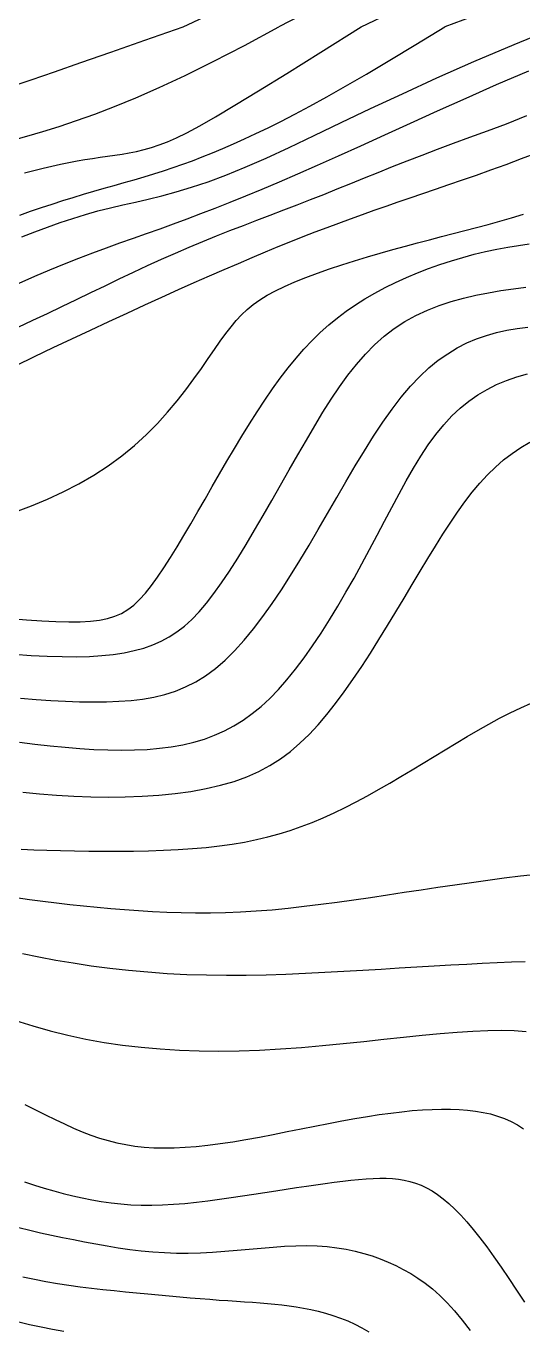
# Model space of a CAD drawing. Header units: millimetres. Extents: x 501029 to 503193, y 1805862 to 1807132.
# Drawn here: x 502359.59 to 502372.99, y 1806414.88 to 1806450.02 of the extents above; entities that cross this region are included whole.
import ezdxf

# ---------------------------------------------------------------- set-up
doc = ezdxf.new("R2010")
doc.units = ezdxf.units.MM
doc.header["$LTSCALE"] = 12
doc.header["$MEASUREMENT"] = 0
doc.layers.add('DM0', color=7, linetype='CONTINUOUS')
doc.layers.add('DM1', color=4, linetype='CONTINUOUS')

msp = doc.modelspace()

# ---------------------------------------------------------------- linework, layer by layer
at = {"layer": 'DM0', "flags": 128}
for points in [[(502359.483, 1806444.338), (502359.825, 1806444.474), (502360.169, 1806444.603), (502360.512, 1806444.725), (502360.855, 1806444.839), (502361.195, 1806444.945), (502361.532, 1806445.039), (502361.866, 1806445.124), (502362.199, 1806445.202), (502362.539, 1806445.28), (502362.889, 1806445.361), (502363.255, 1806445.451), (502363.642, 1806445.556), (502364.054, 1806445.679), (502364.498, 1806445.827), (502364.978, 1806446.004), (502365.5, 1806446.215), (502366.067, 1806446.465), (502366.685, 1806446.75), (502367.357, 1806447.07), (502368.087, 1806447.42), (502368.88, 1806447.798), (502369.738, 1806448.2), (502370.666, 1806448.625), (502371.668, 1806449.068), (502372.748, 1806449.528), (502373.909, 1806450)], [(502359.169, 1806434.051), (502359.605, 1806434.018), (502360.016, 1806433.992), (502360.397, 1806433.974), (502360.744, 1806433.966), (502361.054, 1806433.968), (502361.328, 1806433.982), (502361.573, 1806434.009), (502361.792, 1806434.052), (502361.989, 1806434.113), (502362.169, 1806434.192), (502362.337, 1806434.293), (502362.497, 1806434.416), (502362.654, 1806434.564), (502362.811, 1806434.739), (502362.973, 1806434.942), (502363.139, 1806435.17), (502363.311, 1806435.422), (502363.486, 1806435.694), (502363.666, 1806435.984), (502363.849, 1806436.289), (502364.036, 1806436.607), (502364.225, 1806436.935), (502364.418, 1806437.27), (502364.612, 1806437.61), (502364.809, 1806437.951), (502365.007, 1806438.293), (502365.208, 1806438.634), (502365.41, 1806438.97), (502365.614, 1806439.301), (502365.819, 1806439.625), (502366.026, 1806439.94), (502366.235, 1806440.244), (502366.445, 1806440.535), (502366.657, 1806440.811), (502366.87, 1806441.071), (502367.085, 1806441.316), (502367.303, 1806441.546), (502367.525, 1806441.762), (502367.753, 1806441.966), (502367.986, 1806442.157), (502368.226, 1806442.338), (502368.473, 1806442.51), (502368.729, 1806442.672), (502368.994, 1806442.826), (502369.27, 1806442.974), (502369.554, 1806443.114), (502369.845, 1806443.247), (502370.143, 1806443.372), (502370.446, 1806443.488), (502370.751, 1806443.597), (502371.059, 1806443.697), (502371.367, 1806443.788), (502371.675, 1806443.871), (502371.98, 1806443.943), (502372.281, 1806444.007), (502372.579, 1806444.062), (502372.871, 1806444.111), (502373.159, 1806444.154)], [(502359.46, 1806427.841), (502359.801, 1806427.823), (502360.153, 1806427.808), (502360.517, 1806427.797), (502360.895, 1806427.788), (502361.285, 1806427.782), (502361.683, 1806427.779), (502362.087, 1806427.779), (502362.493, 1806427.784), (502362.898, 1806427.793), (502363.299, 1806427.807), (502363.694, 1806427.827), (502364.079, 1806427.853), (502364.451, 1806427.886), (502364.808, 1806427.926), (502365.151, 1806427.974), (502365.482, 1806428.03), (502365.802, 1806428.094), (502366.113, 1806428.167), (502366.417, 1806428.25), (502366.717, 1806428.342), (502367.012, 1806428.444), (502367.307, 1806428.557), (502367.601, 1806428.681), (502367.897, 1806428.815), (502368.195, 1806428.96), (502368.494, 1806429.113), (502368.793, 1806429.275), (502369.094, 1806429.442), (502369.395, 1806429.615), (502369.696, 1806429.792), (502369.997, 1806429.973), (502370.297, 1806430.154), (502370.596, 1806430.337), (502370.893, 1806430.518), (502371.19, 1806430.698), (502371.484, 1806430.874), (502371.777, 1806431.044), (502372.068, 1806431.209), (502372.357, 1806431.365), (502372.644, 1806431.512), (502372.929, 1806431.648), (502373.211, 1806431.772)], [(502359.555, 1806418.869), (502359.818, 1806418.784), (502360.079, 1806418.703), (502360.339, 1806418.628), (502360.597, 1806418.558), (502360.853, 1806418.493), (502361.108, 1806418.435), (502361.364, 1806418.384), (502361.622, 1806418.339), (502361.884, 1806418.303), (502362.149, 1806418.274), (502362.419, 1806418.254), (502362.696, 1806418.243), (502362.98, 1806418.242), (502363.273, 1806418.25), (502363.572, 1806418.267), (502363.877, 1806418.291), (502364.186, 1806418.322), (502364.497, 1806418.359), (502364.809, 1806418.4), (502365.12, 1806418.444), (502365.428, 1806418.49), (502365.732, 1806418.537), (502366.03, 1806418.584), (502366.322, 1806418.629), (502366.606, 1806418.673), (502366.881, 1806418.716), (502367.149, 1806418.756), (502367.407, 1806418.793), (502367.657, 1806418.828), (502367.897, 1806418.86), (502368.128, 1806418.888), (502368.348, 1806418.913), (502368.559, 1806418.934), (502368.758, 1806418.951), (502368.948, 1806418.962), (502369.129, 1806418.968), (502369.303, 1806418.968), (502369.47, 1806418.96), (502369.631, 1806418.943), (502369.787, 1806418.918), (502369.94, 1806418.882), (502370.091, 1806418.836), (502370.24, 1806418.778), (502370.388, 1806418.708), (502370.537, 1806418.624), (502370.686, 1806418.527), (502370.838, 1806418.414), (502370.992, 1806418.284), (502371.149, 1806418.138), (502371.311, 1806417.973), (502371.477, 1806417.79), (502371.65, 1806417.586), (502371.829, 1806417.362), (502372.014, 1806417.116), (502372.207, 1806416.851), (502372.405, 1806416.567), (502372.609, 1806416.267), (502372.818, 1806415.953), (502373.03, 1806415.627)]]:
    msp.add_lwpolyline(points, dxfattribs=at)
at = {"layer": 'DM1'}
for points in [[(502363.829, 1806450), (502365.368, 1806450.73), (502366.817, 1806451.401), (502368.182, 1806452.019), (502369.471, 1806452.587), (502370.689, 1806453.111), (502371.843, 1806453.595), (502372.938, 1806454.042), (502373.982, 1806454.458), (502374.98, 1806454.847), (502375.938, 1806455.213), (502376.866, 1806455.564), (502377.782, 1806455.924), (502378.708, 1806456.319), (502379.665, 1806456.776), (502380.675, 1806457.321), (502381.758, 1806457.981), (502382.937, 1806458.783), (502384.233, 1806459.753), (502385.667, 1806460.918), (502387.26, 1806462.305)], [(502373.205, 1806453.14), (502372.411, 1806452.824), (502371.57, 1806452.475), (502370.675, 1806452.086), (502369.719, 1806451.651), (502368.695, 1806451.163), (502367.594, 1806450.615), (502366.411, 1806450)], [(502368.624, 1806450), (502369.725, 1806450.523), (502370.765, 1806450.991), (502371.747, 1806451.412), (502372.672, 1806451.791), (502373.544, 1806452.132)], [(502373.174, 1806450.862), (502372.095, 1806450.451), (502370.878, 1806450)]]:
    msp.add_lwpolyline(points, dxfattribs=at)
at = {"layer": 'DM1', "flags": 128}
for points in [[(502359.187, 1806448.389), (502359.734, 1806448.577), (502360.358, 1806448.793), (502361.068, 1806449.041), (502361.876, 1806449.322), (502362.793, 1806449.641), (502363.829, 1806450)], [(502359.199, 1806446.934), (502359.616, 1806447.053), (502360.044, 1806447.181), (502360.487, 1806447.319), (502360.951, 1806447.473), (502361.445, 1806447.648), (502361.976, 1806447.852), (502362.554, 1806448.089), (502363.185, 1806448.367), (502363.878, 1806448.69), (502364.641, 1806449.066), (502365.483, 1806449.501), (502366.411, 1806450)], [(502359.424, 1806444.925), (502359.716, 1806445.029), (502360.006, 1806445.13), (502360.294, 1806445.226), (502360.58, 1806445.318), (502360.863, 1806445.405), (502361.144, 1806445.489), (502361.422, 1806445.57), (502361.697, 1806445.649), (502361.97, 1806445.727), (502362.24, 1806445.804), (502362.508, 1806445.881), (502362.773, 1806445.959), (502363.036, 1806446.039), (502363.296, 1806446.122), (502363.555, 1806446.208), (502363.815, 1806446.299), (502364.077, 1806446.394), (502364.344, 1806446.496), (502364.616, 1806446.604), (502364.895, 1806446.72), (502365.182, 1806446.845), (502365.481, 1806446.979), (502365.791, 1806447.123), (502366.116, 1806447.28), (502366.462, 1806447.452), (502366.837, 1806447.645), (502367.247, 1806447.864), (502367.701, 1806448.114), (502368.206, 1806448.4), (502368.768, 1806448.727), (502369.396, 1806449.099), (502370.097, 1806449.522), (502370.878, 1806450)], [(502359.554, 1806446.064), (502359.806, 1806446.13), (502360.052, 1806446.191), (502360.29, 1806446.247), (502360.522, 1806446.299), (502360.748, 1806446.346), (502360.967, 1806446.388), (502361.179, 1806446.425), (502361.387, 1806446.457), (502361.589, 1806446.485), (502361.788, 1806446.512), (502361.984, 1806446.54), (502362.18, 1806446.57), (502362.376, 1806446.604), (502362.573, 1806446.644), (502362.773, 1806446.691), (502362.976, 1806446.748), (502363.185, 1806446.817), (502363.404, 1806446.9), (502363.646, 1806447.007), (502363.931, 1806447.149), (502364.277, 1806447.336), (502364.701, 1806447.578), (502365.221, 1806447.887), (502365.855, 1806448.273), (502366.622, 1806448.747), (502367.539, 1806449.319), (502368.624, 1806450)], [(502359.404, 1806443.093), (502359.826, 1806443.279), (502360.234, 1806443.452), (502360.63, 1806443.614), (502361.015, 1806443.765), (502361.391, 1806443.908), (502361.76, 1806444.044), (502362.124, 1806444.176), (502362.485, 1806444.304), (502362.844, 1806444.432), (502363.204, 1806444.56), (502363.566, 1806444.691), (502363.933, 1806444.826), (502364.308, 1806444.967), (502364.694, 1806445.116), (502365.095, 1806445.275), (502365.514, 1806445.445), (502365.956, 1806445.627), (502366.423, 1806445.825), (502366.919, 1806446.039), (502367.448, 1806446.272), (502368.014, 1806446.524), (502368.619, 1806446.798), (502369.264, 1806447.092), (502369.952, 1806447.405), (502370.683, 1806447.736), (502371.458, 1806448.082), (502372.278, 1806448.443), (502373.144, 1806448.816)], [(502359.382, 1806441.909), (502359.776, 1806442.092), (502360.17, 1806442.277), (502360.561, 1806442.464), (502360.95, 1806442.651), (502361.338, 1806442.838), (502361.723, 1806443.024), (502362.107, 1806443.208), (502362.488, 1806443.389), (502362.867, 1806443.565), (502363.243, 1806443.737), (502363.617, 1806443.903), (502363.988, 1806444.062), (502364.357, 1806444.216), (502364.724, 1806444.364), (502365.09, 1806444.509), (502365.453, 1806444.65), (502365.816, 1806444.789), (502366.177, 1806444.927), (502366.538, 1806445.065), (502366.898, 1806445.204), (502367.258, 1806445.344), (502367.618, 1806445.486), (502367.979, 1806445.631), (502368.344, 1806445.778), (502368.713, 1806445.928), (502369.089, 1806446.079), (502369.472, 1806446.233), (502369.864, 1806446.388), (502370.268, 1806446.545), (502370.683, 1806446.703), (502371.113, 1806446.863), (502371.559, 1806447.025), (502372.031, 1806447.198), (502372.54, 1806447.39), (502373.095, 1806447.609)], [(502359.327, 1806440.877), (502359.821, 1806441.116), (502360.322, 1806441.356), (502360.825, 1806441.594), (502361.327, 1806441.83), (502361.825, 1806442.062), (502362.315, 1806442.288), (502362.793, 1806442.507), (502363.256, 1806442.717), (502363.7, 1806442.918), (502364.128, 1806443.108), (502364.538, 1806443.29), (502364.934, 1806443.462), (502365.316, 1806443.627), (502365.686, 1806443.784), (502366.044, 1806443.934), (502366.392, 1806444.077), (502366.731, 1806444.214), (502367.063, 1806444.346), (502367.389, 1806444.473), (502367.71, 1806444.595), (502368.027, 1806444.714), (502368.343, 1806444.83), (502368.659, 1806444.944), (502368.976, 1806445.057), (502369.296, 1806445.17), (502369.62, 1806445.282), (502369.95, 1806445.396), (502370.287, 1806445.511), (502370.633, 1806445.629), (502370.988, 1806445.75), (502371.355, 1806445.876), (502371.734, 1806446.008), (502372.126, 1806446.147), (502372.531, 1806446.294), (502372.952, 1806446.451), (502373.389, 1806446.618)], [(502359.312, 1806436.932), (502359.742, 1806437.093), (502360.172, 1806437.273), (502360.597, 1806437.471), (502361.014, 1806437.688), (502361.419, 1806437.921), (502361.807, 1806438.171), (502362.174, 1806438.437), (502362.517, 1806438.718), (502362.837, 1806439.011), (502363.134, 1806439.311), (502363.409, 1806439.615), (502363.664, 1806439.919), (502363.9, 1806440.219), (502364.118, 1806440.512), (502364.318, 1806440.792), (502364.503, 1806441.058), (502364.673, 1806441.304), (502364.829, 1806441.528), (502364.976, 1806441.732), (502365.118, 1806441.917), (502365.259, 1806442.085), (502365.403, 1806442.24), (502365.554, 1806442.384), (502365.716, 1806442.518), (502365.894, 1806442.645), (502366.093, 1806442.767), (502366.315, 1806442.887), (502366.564, 1806443.007), (502366.838, 1806443.126), (502367.132, 1806443.245), (502367.445, 1806443.361), (502367.771, 1806443.476), (502368.107, 1806443.588), (502368.451, 1806443.697), (502368.797, 1806443.802), (502369.143, 1806443.903), (502369.484, 1806444), (502369.819, 1806444.092), (502370.147, 1806444.179), (502370.47, 1806444.264), (502370.789, 1806444.346), (502371.105, 1806444.428), (502371.419, 1806444.509), (502371.732, 1806444.592), (502372.047, 1806444.676), (502372.363, 1806444.764), (502372.682, 1806444.856), (502373.006, 1806444.953)], [(502359.27, 1806433.092), (502359.73, 1806433.061), (502360.162, 1806433.039), (502360.567, 1806433.027), (502360.946, 1806433.025), (502361.301, 1806433.034), (502361.633, 1806433.054), (502361.945, 1806433.086), (502362.236, 1806433.131), (502362.509, 1806433.188), (502362.766, 1806433.258), (502363.007, 1806433.342), (502363.235, 1806433.442), (502363.452, 1806433.559), (502363.661, 1806433.695), (502363.863, 1806433.852), (502364.062, 1806434.031), (502364.259, 1806434.235), (502364.457, 1806434.466), (502364.658, 1806434.724), (502364.865, 1806435.012), (502365.078, 1806435.331), (502365.298, 1806435.677), (502365.523, 1806436.045), (502365.753, 1806436.432), (502365.985, 1806436.831), (502366.219, 1806437.239), (502366.454, 1806437.651), (502366.688, 1806438.062), (502366.92, 1806438.468), (502367.149, 1806438.863), (502367.374, 1806439.245), (502367.597, 1806439.612), (502367.819, 1806439.962), (502368.043, 1806440.295), (502368.27, 1806440.609), (502368.502, 1806440.904), (502368.741, 1806441.179), (502368.989, 1806441.433), (502369.247, 1806441.664), (502369.519, 1806441.873), (502369.804, 1806442.058), (502370.102, 1806442.221), (502370.412, 1806442.364), (502370.73, 1806442.488), (502371.056, 1806442.595), (502371.387, 1806442.687), (502371.722, 1806442.767), (502372.059, 1806442.834), (502372.396, 1806442.892), (502372.731, 1806442.943), (502373.064, 1806442.987)], [(502359.446, 1806431.908), (502359.861, 1806431.874), (502360.264, 1806431.846), (502360.657, 1806431.825), (502361.036, 1806431.812), (502361.403, 1806431.807), (502361.757, 1806431.81), (502362.096, 1806431.822), (502362.422, 1806431.846), (502362.736, 1806431.882), (502363.039, 1806431.935), (502363.332, 1806432.005), (502363.617, 1806432.095), (502363.895, 1806432.208), (502364.166, 1806432.346), (502364.433, 1806432.511), (502364.696, 1806432.705), (502364.956, 1806432.93), (502365.213, 1806433.185), (502365.469, 1806433.467), (502365.723, 1806433.774), (502365.975, 1806434.105), (502366.226, 1806434.456), (502366.476, 1806434.826), (502366.726, 1806435.213), (502366.974, 1806435.615), (502367.223, 1806436.029), (502367.471, 1806436.452), (502367.72, 1806436.882), (502367.968, 1806437.314), (502368.216, 1806437.742), (502368.465, 1806438.165), (502368.713, 1806438.575), (502368.962, 1806438.971), (502369.21, 1806439.347), (502369.459, 1806439.699), (502369.707, 1806440.022), (502369.956, 1806440.314), (502370.205, 1806440.576), (502370.455, 1806440.808), (502370.706, 1806441.013), (502370.96, 1806441.192), (502371.216, 1806441.347), (502371.475, 1806441.48), (502371.738, 1806441.592), (502372.005, 1806441.686), (502372.277, 1806441.763), (502372.554, 1806441.824), (502372.835, 1806441.872), (502373.12, 1806441.909)], [(502359.415, 1806430.721), (502359.833, 1806430.668), (502360.244, 1806430.622), (502360.647, 1806430.583), (502361.04, 1806430.551), (502361.423, 1806430.527), (502361.797, 1806430.511), (502362.161, 1806430.506), (502362.514, 1806430.51), (502362.856, 1806430.527), (502363.188, 1806430.555), (502363.508, 1806430.596), (502363.817, 1806430.651), (502364.115, 1806430.72), (502364.4, 1806430.805), (502364.675, 1806430.906), (502364.94, 1806431.024), (502365.196, 1806431.161), (502365.446, 1806431.316), (502365.689, 1806431.49), (502365.928, 1806431.686), (502366.163, 1806431.902), (502366.396, 1806432.141), (502366.627, 1806432.403), (502366.859, 1806432.689), (502367.089, 1806432.996), (502367.319, 1806433.321), (502367.547, 1806433.663), (502367.773, 1806434.019), (502367.997, 1806434.385), (502368.217, 1806434.761), (502368.434, 1806435.142), (502368.647, 1806435.527), (502368.855, 1806435.912), (502369.058, 1806436.296), (502369.257, 1806436.676), (502369.454, 1806437.049), (502369.649, 1806437.413), (502369.843, 1806437.766), (502370.039, 1806438.106), (502370.236, 1806438.429), (502370.437, 1806438.734), (502370.642, 1806439.018), (502370.853, 1806439.278), (502371.071, 1806439.514), (502371.296, 1806439.725), (502371.529, 1806439.914), (502371.769, 1806440.081), (502372.019, 1806440.229), (502372.277, 1806440.358), (502372.545, 1806440.47), (502372.823, 1806440.566), (502373.11, 1806440.649)], [(502359.503, 1806429.37), (502359.958, 1806429.326), (502360.416, 1806429.291), (502360.877, 1806429.265), (502361.341, 1806429.249), (502361.805, 1806429.242), (502362.267, 1806429.247), (502362.724, 1806429.264), (502363.174, 1806429.294), (502363.612, 1806429.337), (502364.037, 1806429.395), (502364.445, 1806429.468), (502364.834, 1806429.558), (502365.201, 1806429.665), (502365.544, 1806429.789), (502365.864, 1806429.932), (502366.165, 1806430.093), (502366.449, 1806430.273), (502366.718, 1806430.472), (502366.975, 1806430.69), (502367.222, 1806430.928), (502367.463, 1806431.186), (502367.7, 1806431.463), (502367.935, 1806431.761), (502368.17, 1806432.079), (502368.406, 1806432.414), (502368.641, 1806432.763), (502368.875, 1806433.123), (502369.107, 1806433.491), (502369.337, 1806433.862), (502369.564, 1806434.235), (502369.786, 1806434.606), (502370.004, 1806434.971), (502370.217, 1806435.327), (502370.424, 1806435.672), (502370.627, 1806436.004), (502370.826, 1806436.323), (502371.023, 1806436.628), (502371.22, 1806436.919), (502371.418, 1806437.195), (502371.618, 1806437.455), (502371.821, 1806437.7), (502372.03, 1806437.927), (502372.244, 1806438.137), (502372.467, 1806438.329), (502372.696, 1806438.504), (502372.933, 1806438.663), (502373.175, 1806438.806)], [(502359.323, 1806426.534), (502359.684, 1806426.48), (502360.047, 1806426.432), (502360.41, 1806426.388), (502360.775, 1806426.347), (502361.141, 1806426.309), (502361.508, 1806426.274), (502361.878, 1806426.241), (502362.249, 1806426.21), (502362.624, 1806426.183), (502363.002, 1806426.159), (502363.384, 1806426.141), (502363.771, 1806426.127), (502364.163, 1806426.121), (502364.561, 1806426.121), (502364.966, 1806426.129), (502365.377, 1806426.146), (502365.797, 1806426.172), (502366.223, 1806426.206), (502366.655, 1806426.248), (502367.093, 1806426.297), (502367.535, 1806426.351), (502367.981, 1806426.41), (502368.43, 1806426.473), (502368.882, 1806426.538), (502369.335, 1806426.605), (502369.789, 1806426.674), (502370.243, 1806426.742), (502370.696, 1806426.81), (502371.148, 1806426.876), (502371.597, 1806426.94), (502372.043, 1806427.002), (502372.485, 1806427.06), (502372.923, 1806427.114), (502373.355, 1806427.163)], [(502359.497, 1806425.029), (502359.936, 1806424.936), (502360.393, 1806424.849), (502360.865, 1806424.769), (502361.351, 1806424.696), (502361.85, 1806424.631), (502362.358, 1806424.575), (502362.875, 1806424.528), (502363.399, 1806424.49), (502363.928, 1806424.463), (502364.461, 1806424.447), (502364.995, 1806424.441), (502365.53, 1806424.444), (502366.064, 1806424.454), (502366.596, 1806424.471), (502367.124, 1806424.492), (502367.647, 1806424.518), (502368.162, 1806424.546), (502368.67, 1806424.576), (502369.168, 1806424.606), (502369.655, 1806424.636), (502370.13, 1806424.664), (502370.592, 1806424.691), (502371.04, 1806424.716), (502371.474, 1806424.74), (502371.892, 1806424.761), (502372.294, 1806424.78), (502372.679, 1806424.796), (502373.046, 1806424.81)], [(502359.312, 1806423.219), (502359.776, 1806423.073), (502360.246, 1806422.94), (502360.722, 1806422.822), (502361.205, 1806422.718), (502361.695, 1806422.629), (502362.193, 1806422.556), (502362.697, 1806422.496), (502363.21, 1806422.451), (502363.73, 1806422.419), (502364.258, 1806422.401), (502364.793, 1806422.395), (502365.338, 1806422.403), (502365.89, 1806422.422), (502366.451, 1806422.453), (502367.016, 1806422.495), (502367.581, 1806422.543), (502368.143, 1806422.597), (502368.697, 1806422.654), (502369.24, 1806422.712), (502369.768, 1806422.768), (502370.275, 1806422.821), (502370.759, 1806422.868), (502371.216, 1806422.907), (502371.641, 1806422.936), (502372.038, 1806422.953), (502372.407, 1806422.957), (502372.751, 1806422.946), (502373.073, 1806422.92)], [(502359.56, 1806420.956), (502359.844, 1806420.812), (502360.115, 1806420.675), (502360.375, 1806420.548), (502360.626, 1806420.43), (502360.869, 1806420.32), (502361.106, 1806420.221), (502361.341, 1806420.131), (502361.574, 1806420.051), (502361.807, 1806419.981), (502362.043, 1806419.922), (502362.283, 1806419.873), (502362.529, 1806419.835), (502362.781, 1806419.808), (502363.041, 1806419.791), (502363.31, 1806419.785), (502363.588, 1806419.788), (502363.878, 1806419.801), (502364.179, 1806419.825), (502364.493, 1806419.858), (502364.822, 1806419.901), (502365.165, 1806419.953), (502365.521, 1806420.012), (502365.886, 1806420.079), (502366.257, 1806420.149), (502366.632, 1806420.223), (502367.007, 1806420.297), (502367.38, 1806420.372), (502367.748, 1806420.444), (502368.108, 1806420.513), (502368.457, 1806420.576), (502368.793, 1806420.633), (502369.115, 1806420.683), (502369.424, 1806420.725), (502369.72, 1806420.761), (502370.005, 1806420.789), (502370.279, 1806420.81), (502370.541, 1806420.823), (502370.793, 1806420.829), (502371.035, 1806420.828), (502371.268, 1806420.819), (502371.492, 1806420.802), (502371.707, 1806420.777), (502371.914, 1806420.743), (502372.113, 1806420.699), (502372.305, 1806420.644), (502372.489, 1806420.577), (502372.666, 1806420.497), (502372.837, 1806420.404), (502373.001, 1806420.297)], [(502359.402, 1806417.638), (502359.692, 1806417.567), (502359.985, 1806417.499), (502360.279, 1806417.435), (502360.575, 1806417.372), (502360.873, 1806417.312), (502361.172, 1806417.253), (502361.473, 1806417.197), (502361.775, 1806417.144), (502362.08, 1806417.095), (502362.387, 1806417.051), (502362.697, 1806417.014), (502363.009, 1806416.984), (502363.325, 1806416.962), (502363.644, 1806416.95), (502363.967, 1806416.948), (502364.294, 1806416.956), (502364.623, 1806416.974), (502364.953, 1806416.998), (502365.282, 1806417.026), (502365.609, 1806417.056), (502365.933, 1806417.086), (502366.251, 1806417.112), (502366.562, 1806417.134), (502366.864, 1806417.148), (502367.157, 1806417.152), (502367.439, 1806417.145), (502367.709, 1806417.125), (502367.97, 1806417.095), (502368.221, 1806417.054), (502368.463, 1806417.003), (502368.696, 1806416.942), (502368.922, 1806416.872), (502369.141, 1806416.793), (502369.354, 1806416.707), (502369.561, 1806416.613), (502369.763, 1806416.511), (502369.961, 1806416.4), (502370.157, 1806416.277), (502370.352, 1806416.139), (502370.547, 1806415.985), (502370.743, 1806415.81), (502370.942, 1806415.613), (502371.145, 1806415.391), (502371.353, 1806415.142), (502371.568, 1806414.863)], [(502359.51, 1806416.31), (502359.819, 1806416.244), (502360.128, 1806416.185), (502360.437, 1806416.132), (502360.746, 1806416.086), (502361.053, 1806416.044), (502361.36, 1806416.007), (502361.666, 1806415.973), (502361.971, 1806415.941), (502362.273, 1806415.91), (502362.574, 1806415.881), (502362.872, 1806415.852), (502363.165, 1806415.825), (502363.454, 1806415.798), (502363.738, 1806415.772), (502364.014, 1806415.748), (502364.283, 1806415.726), (502364.544, 1806415.704), (502364.795, 1806415.685), (502365.036, 1806415.668), (502365.266, 1806415.652), (502365.486, 1806415.637), (502365.698, 1806415.623), (502365.903, 1806415.609), (502366.102, 1806415.593), (502366.298, 1806415.575), (502366.491, 1806415.555), (502366.683, 1806415.531), (502366.875, 1806415.502), (502367.069, 1806415.469), (502367.266, 1806415.429), (502367.466, 1806415.383), (502367.666, 1806415.33), (502367.867, 1806415.269), (502368.066, 1806415.2), (502368.264, 1806415.122), (502368.458, 1806415.035), (502368.649, 1806414.938), (502368.834, 1806414.831)], [(502359.365, 1806415.103), (502359.682, 1806415.027), (502359.996, 1806414.96), (502360.306, 1806414.899), (502360.613, 1806414.845)]]:
    msp.add_lwpolyline(points, dxfattribs=at)

doc.saveas('drawing.dxf')
